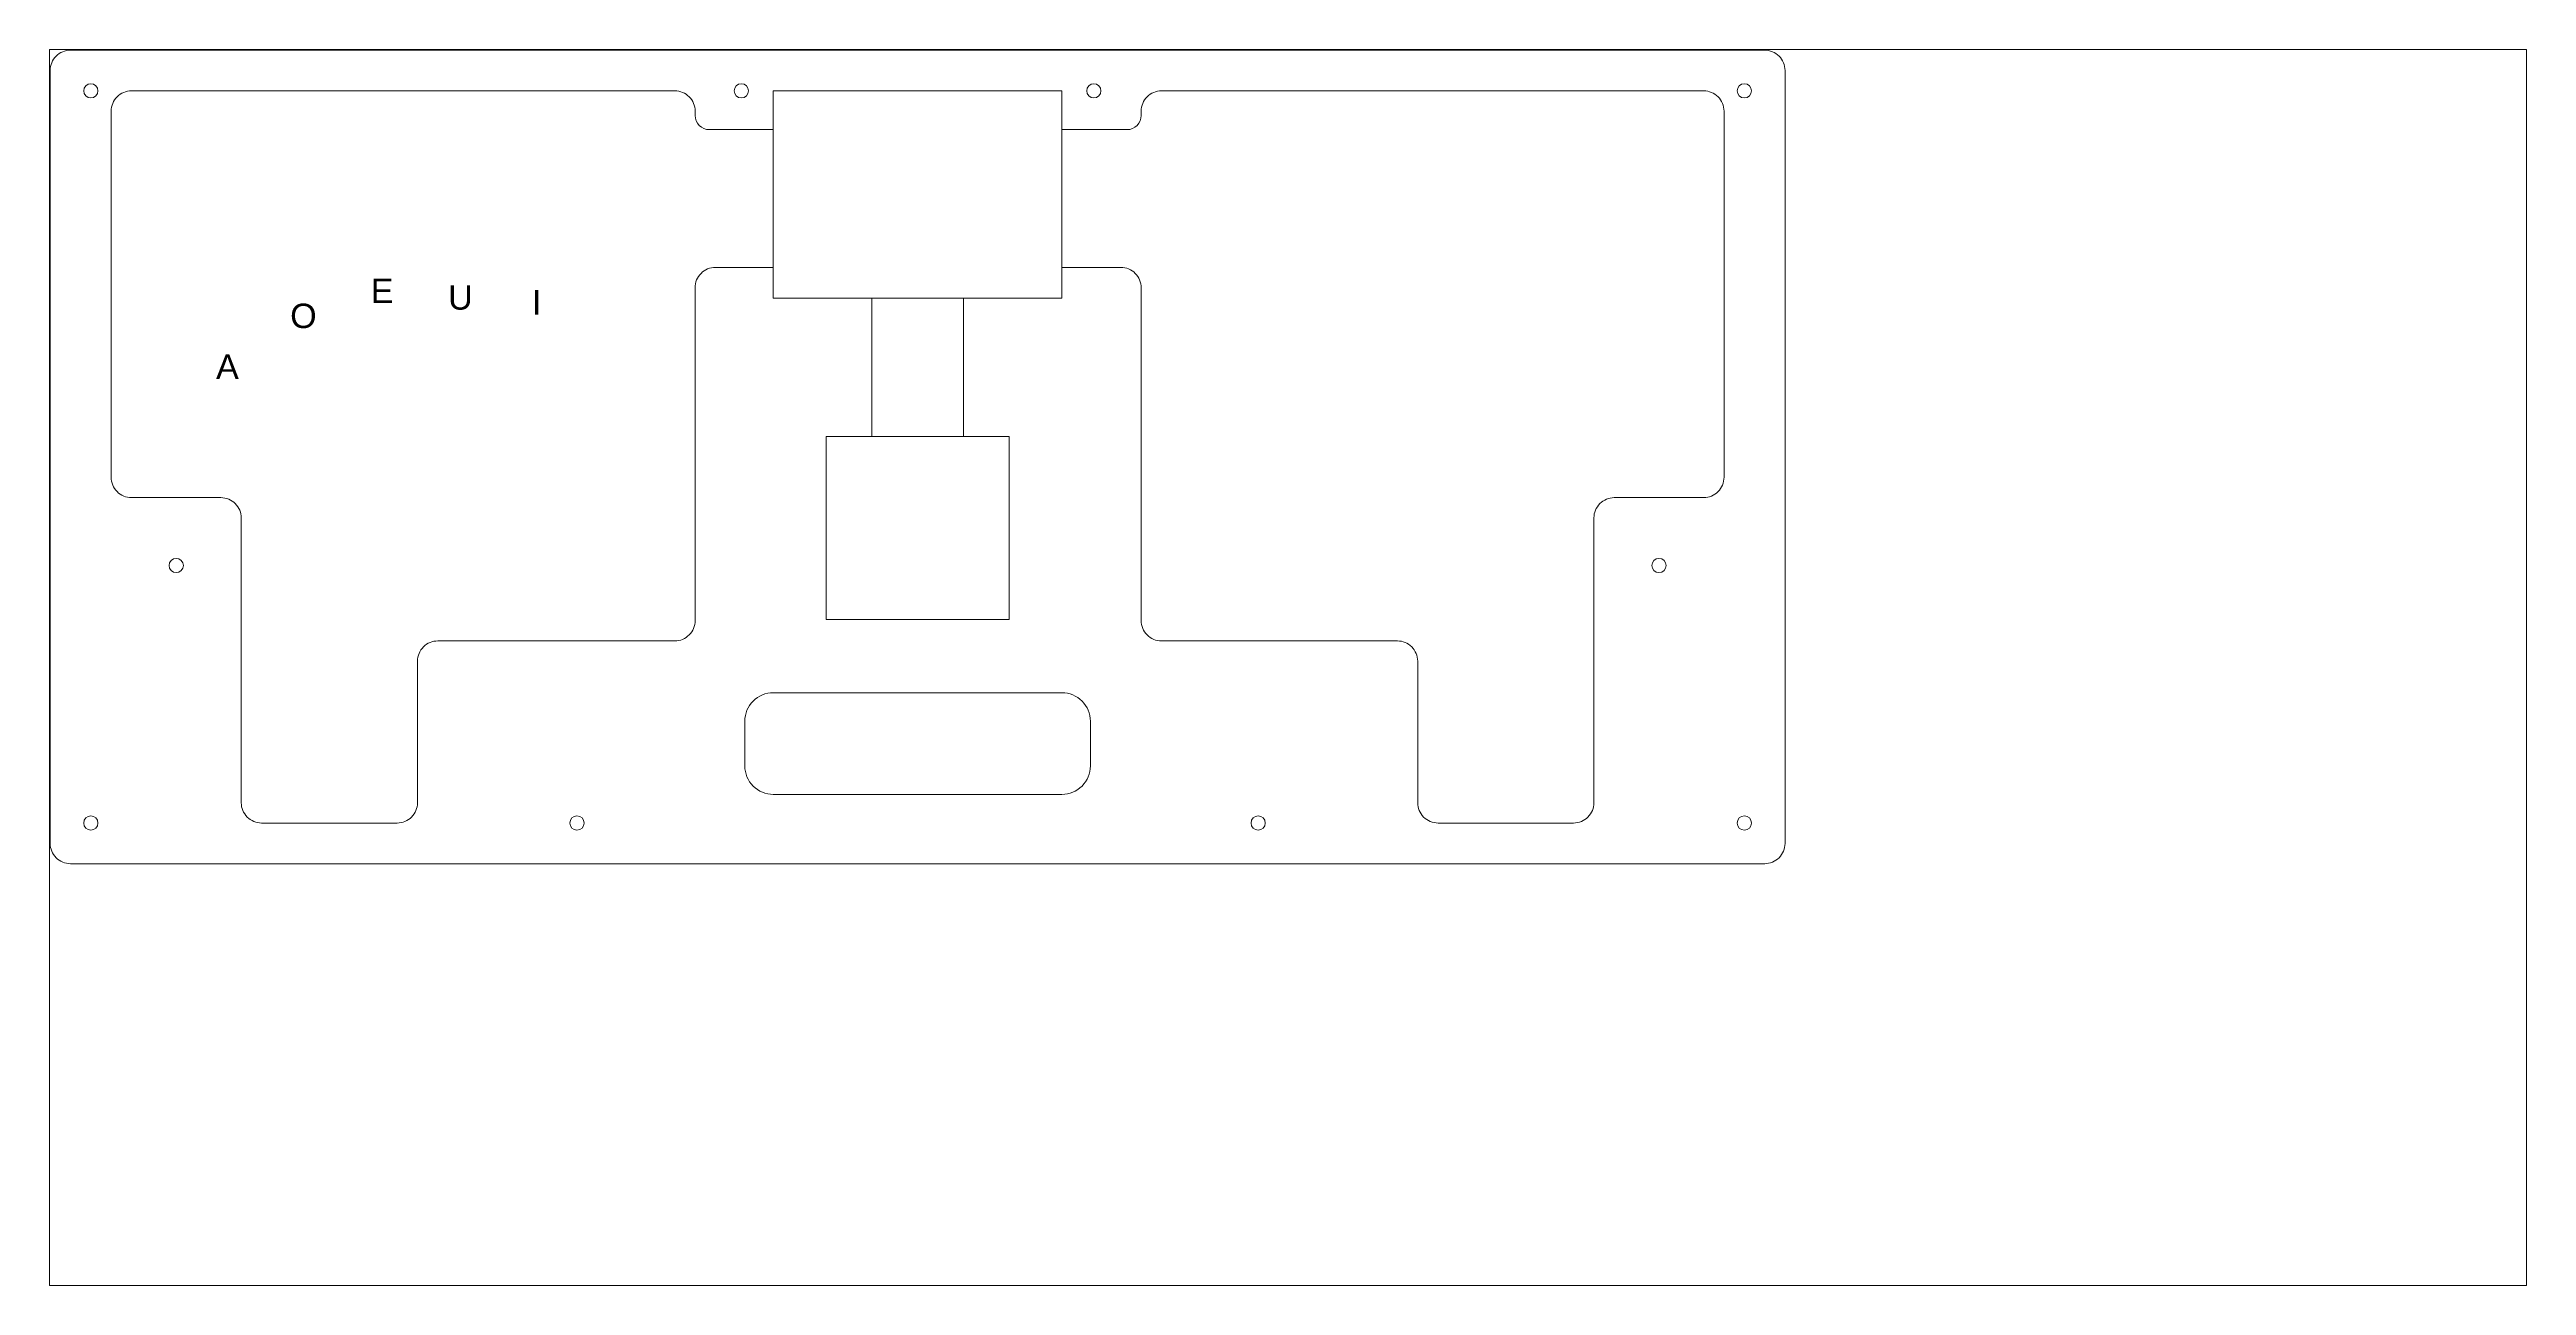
# Paper-space layout 'Spacer' of a CAD drawing. Header units: millimetres. Extents: x 0 to 609, y 1 to 305.
# The model-space entities are those that its viewports show. They can reach past a viewport. Long polylines and large blocks are cut down to what shows.
import ezdxf

# ---------------------------------------------------------------- set-up
doc = ezdxf.new("R2010")
doc.units = ezdxf.units.MM
doc.linetypes.add('ACAD_ISO02W100', pattern=[15, 12, -3])
doc.layers.get('0').update_dxf_attribs({"lineweight": 0})
for name, color, linetype, lineweight in [('Bolt Holes', 7, 'Continuous', 0), ('Case', 7, 'Continuous', 0), ('Cuts', 7, 'Continuous', 0), ('Electronics Pockets', 7, 'Continuous', 0), ('Handle', 7, 'Continuous', 0), ('Inner border', 7, 'Continuous', 0), ('PCB Pocket', 7, 'Continuous', 0)]:
    doc.layers.add(name, color=color, linetype=linetype, lineweight=lineweight)
for name, color, linetype in [('Boxes', 3, 'Continuous'), ('Keycaps', 5, 'Continuous'), ('Templates', 7, 'Continuous')]:
    doc.layers.add(name, color=color, linetype=linetype)
for name, color, linetype, plot in [('Hidden', 6, 'ACAD_ISO02W100', False), ('Key Labels', 6, 'ACAD_ISO02W100', False), ('Viewports', 7, 'Continuous', False)]:
    doc.layers.add(name, color=color, linetype=linetype, plot=plot)
doc.styles.get("Standard").update_dxf_attribs({"font": 'Arial.ttf'})

# ---------------------------------------------------------------- blocks, each defined once
blk = doc.blocks.new('Cherry Hole Inset')
at = {"layer": 'Cuts'}
blk.add_lwpolyline([(1.1114, 0.3), (1.1114, 1.2787), (0.3, 1.2787), (0.3, 4.1726), (1.1114, 4.1726), (1.1114, 9.7726), (0.3, 9.7726), (0.3, 12.6665), (1.1114, 12.6665), (1.1114, 13.6452), (14.4565, 13.6452), (14.4565, 12.6665), (15.2679, 12.6665), (15.2679, 9.7726), (14.4565, 9.7726), (14.4565, 4.1726), (15.2679, 4.1726), (15.2679, 1.2787), (14.4565, 1.2787), (14.4565, 0.3)], close=True, dxfattribs=at)
at = {"layer": 'Hidden'}
blk.add_lwpolyline([(0.8114, 0), (0.8114, 0.9787), (0, 0.9787), (0, 4.4726), (0.8114, 4.4726), (0.8114, 9.4726), (0, 9.4726), (0, 12.9665), (0.8114, 12.9665), (0.8114, 13.9452), (14.7565, 13.9452), (14.7565, 12.9665), (15.5679, 12.9665), (15.5679, 9.4726), (14.7565, 9.4726), (14.7565, 4.4726), (15.5679, 4.4726), (15.5679, 0.9787), (14.7565, 0.9787), (14.7565, 0)], close=True, dxfattribs=at)
blk = doc.blocks.new('Cherry Cutout 1')
at = {"layer": 'Boxes'}
blk.add_lwpolyline([(0, 0), (19.05, 0), (19.05, 19.05), (0, 19.05)], close=True, dxfattribs=at)
at = {"layer": 'Keycaps'}
for points, knots in [([(1.97, 0.33), (1.97, 0.33), (17.08, 0.33), (17.08, 0.33), (17.08, 0.33), (17.98, 0.33), (18.73, 1.07), (18.73, 1.97), (18.73, 1.97), (18.73, 1.97), (18.73, 17.08), (18.73, 17.08), (18.73, 17.08), (18.73, 17.98), (17.98, 18.73), (17.08, 18.73), (17.08, 18.73), (17.08, 18.73), (1.97, 18.73), (1.97, 18.73), (1.97, 18.73), (1.07, 18.73), (0.33, 17.98), (0.33, 17.08), (0.33, 17.08), (0.33, 17.08), (0.33, 1.97), (0.33, 1.97), (0.33, 1.97), (0.33, 1.07), (1.07, 0.33), (1.97, 0.33)], [0, 0, 0, 0, 0.111111, 0.111111, 0.111111, 0.111111, 0.222222, 0.222222, 0.222222, 0.222222, 0.333333, 0.333333, 0.333333, 0.333333, 0.444444, 0.444444, 0.444444, 0.444444, 0.555556, 0.555556, 0.555556, 0.555556, 0.666667, 0.666667, 0.666667, 0.666667, 0.777778, 0.777778, 0.777778, 0.777778, 1, 1, 1, 1]), ([(9.53, 15.87), (11.32, 15.87), (13.04, 15.75), (14.64, 15.53), (14.64, 15.53), (14.64, 15.53), (14.64, 15.53), (14.64, 15.53), (14.64, 15.53), (15.12, 15.45), (15.41, 15.22), (15.5, 14.82), (15.5, 14.82), (15.74, 13.16), (15.88, 11.38), (15.88, 9.52), (15.88, 9.52), (15.88, 7.67), (15.75, 5.88), (15.5, 4.23), (15.5, 4.23), (15.42, 3.83), (15.13, 3.59), (14.64, 3.52), (14.64, 3.52), (13.04, 3.3), (11.32, 3.17), (9.53, 3.17), (9.53, 3.17), (7.74, 3.18), (6.02, 3.3), (4.41, 3.52), (4.41, 3.52), (4.41, 3.52), (4.41, 3.52), (4.41, 3.52), (4.41, 3.52), (3.94, 3.6), (3.65, 3.82), (3.56, 4.2), (3.56, 4.2), (3.31, 5.86), (3.18, 7.66), (3.18, 9.53), (3.18, 9.53), (3.18, 11.4), (3.31, 13.19), (3.55, 14.86), (3.55, 14.86), (3.65, 15.22), (3.92, 15.44), (4.35, 15.52), (4.35, 15.52), (5.97, 15.75), (7.71, 15.87), (9.53, 15.87)], [0, 0, 0, 0, 0.066667, 0.066667, 0.066667, 0.066667, 0.133333, 0.133333, 0.133333, 0.133333, 0.2, 0.2, 0.2, 0.2, 0.266667, 0.266667, 0.266667, 0.266667, 0.333333, 0.333333, 0.333333, 0.333333, 0.4, 0.4, 0.4, 0.4, 0.466667, 0.466667, 0.466667, 0.466667, 0.533333, 0.533333, 0.533333, 0.533333, 0.6, 0.6, 0.6, 0.6, 0.666667, 0.666667, 0.666667, 0.666667, 0.733333, 0.733333, 0.733333, 0.733333, 0.8, 0.8, 0.8, 0.8, 0.866667, 0.866667, 0.866667, 0.866667, 1, 1, 1, 1])]:
    blk.add_open_spline(points, degree=3, knots=knots, dxfattribs=at)
blk.add_blockref('Cherry Hole Inset', (1.74, 2.55))
blk = doc.blocks.new('Cherry Cutout 1.25 Vert')
at = {"layer": 'Boxes'}
blk.add_lwpolyline([(0, 23.81), (0, 0), (19.05, 0), (19.05, 23.81)], close=True, dxfattribs=at)
at = {"layer": 'Keycaps'}
for points, knots in [([(0.33, 21.84), (0.33, 21.84), (0.33, 2.13), (0.33, 2.13), (0.33, 2.13), (0.33, 1.23), (1.07, 0.49), (1.97, 0.49), (1.97, 0.49), (1.97, 0.49), (17.08, 0.49), (17.08, 0.49), (17.08, 0.49), (17.98, 0.49), (18.73, 1.23), (18.73, 2.13), (18.73, 2.13), (18.73, 2.13), (18.73, 21.84), (18.73, 21.84), (18.73, 21.84), (18.73, 22.75), (17.98, 23.49), (17.08, 23.49), (17.08, 23.49), (17.08, 23.49), (1.97, 23.49), (1.97, 23.49), (1.97, 23.49), (1.07, 23.49), (0.33, 22.75), (0.33, 21.84)], [0, 0, 0, 0, 0.111111, 0.111111, 0.111111, 0.111111, 0.222222, 0.222222, 0.222222, 0.222222, 0.333333, 0.333333, 0.333333, 0.333333, 0.444444, 0.444444, 0.444444, 0.444444, 0.555556, 0.555556, 0.555556, 0.555556, 0.666667, 0.666667, 0.666667, 0.666667, 0.777778, 0.777778, 0.777778, 0.777778, 1, 1, 1, 1]), ([(15.87, 11.99), (15.87, 10.15), (15.75, 6.23), (15.53, 4.6), (15.53, 4.6), (15.53, 4.6), (15.53, 4.6), (15.53, 4.6), (15.53, 4.6), (15.45, 4.1), (15.22, 3.81), (14.82, 3.72), (14.82, 3.72), (13.16, 3.47), (11.38, 3.34), (9.52, 3.34), (9.52, 3.34), (7.67, 3.34), (5.88, 3.47), (4.23, 3.72), (4.23, 3.72), (3.83, 3.81), (3.6, 4.1), (3.52, 4.6), (3.52, 4.6), (3.3, 6.23), (3.17, 10.16), (3.17, 11.99), (3.17, 11.99), (3.17, 13.81), (3.3, 17.74), (3.52, 19.38), (3.52, 19.38), (3.52, 19.38), (3.52, 19.38), (3.52, 19.38), (3.52, 19.38), (3.6, 19.86), (3.82, 20.15), (4.2, 20.25), (4.2, 20.25), (5.86, 20.5), (7.66, 20.64), (9.53, 20.64), (9.53, 20.64), (11.4, 20.64), (13.19, 20.5), (14.86, 20.25), (14.86, 20.25), (15.22, 20.16), (15.44, 19.88), (15.52, 19.44), (15.52, 19.44), (15.75, 17.79), (15.87, 13.83), (15.87, 11.99)], [0, 0, 0, 0, 0.066667, 0.066667, 0.066667, 0.066667, 0.133333, 0.133333, 0.133333, 0.133333, 0.2, 0.2, 0.2, 0.2, 0.266667, 0.266667, 0.266667, 0.266667, 0.333333, 0.333333, 0.333333, 0.333333, 0.4, 0.4, 0.4, 0.4, 0.466667, 0.466667, 0.466667, 0.466667, 0.533333, 0.533333, 0.533333, 0.533333, 0.6, 0.6, 0.6, 0.6, 0.666667, 0.666667, 0.666667, 0.666667, 0.733333, 0.733333, 0.733333, 0.733333, 0.8, 0.8, 0.8, 0.8, 0.866667, 0.866667, 0.866667, 0.866667, 1, 1, 1, 1])]:
    blk.add_open_spline(points, degree=3, knots=knots, dxfattribs=at)
at = {"rotation": 90}
blk.add_blockref('Cherry Hole Inset', (16.5, 4.12), dxfattribs=at)
blk = doc.blocks.new('Cherry Cutout 2.25')
at = {"layer": 'Boxes'}
blk.add_lwpolyline([(0, 0), (42.86, 0), (42.86, 19.05), (0, 19.05)], close=True, dxfattribs=at)
at = {"layer": 'Cuts'}
for points in [[(7.84, 1.28), (11.14, 1.28), (11.14, 15.95), (7.84, 15.95)], [(31.72, 1.28), (35.02, 1.28), (35.02, 15.95), (31.72, 15.95)]]:
    blk.add_lwpolyline(points, close=True, dxfattribs=at)
at = {"layer": 'Keycaps'}
for points, knots in [([(1.97, 0.32), (1.97, 0.32), (40.08, 0.32), (40.08, 0.32), (40.08, 0.32), (40.98, 0.32), (41.72, 1.07), (41.72, 1.97), (41.72, 1.97), (41.72, 1.97), (41.72, 17.08), (41.72, 17.08), (41.72, 17.08), (41.72, 17.98), (40.98, 18.72), (40.08, 18.72), (40.08, 18.72), (40.08, 18.72), (1.97, 18.72), (1.97, 18.72), (1.97, 18.72), (1.07, 18.72), (0.32, 17.98), (0.32, 17.08), (0.32, 17.08), (0.32, 17.08), (0.32, 1.97), (0.32, 1.97), (0.32, 1.97), (0.32, 1.07), (1.07, 0.32), (1.97, 0.32)], [0, 0, 0, 0, 0.111111, 0.111111, 0.111111, 0.111111, 0.222222, 0.222222, 0.222222, 0.222222, 0.333333, 0.333333, 0.333333, 0.333333, 0.444444, 0.444444, 0.444444, 0.444444, 0.555556, 0.555556, 0.555556, 0.555556, 0.666667, 0.666667, 0.666667, 0.666667, 0.777778, 0.777778, 0.777778, 0.777778, 1, 1, 1, 1]), ([(21.02, 15.87), (22.91, 15.87), (35.89, 15.75), (37.58, 15.53), (37.58, 15.53), (37.58, 15.53), (37.58, 15.53), (37.58, 15.53), (37.58, 15.53), (38.09, 15.45), (38.39, 15.22), (38.48, 14.82), (38.48, 14.82), (38.74, 13.16), (38.87, 11.38), (38.87, 9.52), (38.87, 9.52), (38.88, 7.67), (38.74, 5.88), (38.48, 4.23), (38.48, 4.23), (38.39, 3.83), (38.09, 3.59), (37.58, 3.52), (37.58, 3.52), (35.9, 3.3), (22.91, 3.17), (21.03, 3.17), (21.03, 3.17), (19.15, 3.17), (6.15, 3.3), (4.47, 3.52), (4.47, 3.52), (4.47, 3.52), (4.47, 3.52), (4.47, 3.52), (4.47, 3.52), (3.98, 3.6), (3.67, 3.82), (3.57, 4.2), (3.57, 4.2), (3.32, 5.86), (3.18, 7.66), (3.18, 9.53), (3.18, 9.53), (3.17, 11.4), (3.31, 13.19), (3.57, 14.86), (3.57, 14.86), (3.67, 15.22), (3.95, 15.44), (4.41, 15.52), (4.41, 15.52), (6.11, 15.75), (19.14, 15.87), (21.02, 15.87)], [0, 0, 0, 0, 0.066667, 0.066667, 0.066667, 0.066667, 0.133333, 0.133333, 0.133333, 0.133333, 0.2, 0.2, 0.2, 0.2, 0.266667, 0.266667, 0.266667, 0.266667, 0.333333, 0.333333, 0.333333, 0.333333, 0.4, 0.4, 0.4, 0.4, 0.466667, 0.466667, 0.466667, 0.466667, 0.533333, 0.533333, 0.533333, 0.533333, 0.6, 0.6, 0.6, 0.6, 0.666667, 0.666667, 0.666667, 0.666667, 0.733333, 0.733333, 0.733333, 0.733333, 0.8, 0.8, 0.8, 0.8, 0.866667, 0.866667, 0.866667, 0.866667, 1, 1, 1, 1])]:
    blk.add_open_spline(points, degree=3, knots=knots, dxfattribs=at)
blk.add_blockref('Cherry Hole Inset', (13.63, 2.54))
at = {"layer": 'Hidden'}
for s, p in [('0.2 up', (31.76, 16.54)), ('0.5 down', (32.42, 0.4))]:
    blk.add_text(s, height=0.5, dxfattribs=at).set_placement(p)
blk = doc.blocks.new('Cherry Cutout 2x')
at = {"layer": 'Boxes'}
blk.add_lwpolyline([(0, 0), (38.1, 0), (38.1, 19.05), (0, 19.05)], close=True, dxfattribs=at)
at = {"layer": 'Cuts'}
for points in [[(5.46, 1.28), (8.76, 1.28), (8.76, 15.95), (5.46, 15.95)], [(29.34, 1.28), (32.64, 1.28), (32.64, 15.95), (29.34, 15.95)]]:
    blk.add_lwpolyline(points, close=True, dxfattribs=at)
at = {"layer": 'Keycaps'}
for points, knots in [([(1.97, 0.32), (1.97, 0.32), (35.48, 0.32), (35.48, 0.32), (35.48, 0.32), (36.38, 0.32), (37.12, 1.07), (37.12, 1.97), (37.12, 1.97), (37.12, 1.97), (37.12, 17.08), (37.12, 17.08), (37.12, 17.08), (37.12, 17.98), (36.38, 18.72), (35.48, 18.72), (35.48, 18.72), (35.48, 18.72), (1.97, 18.72), (1.97, 18.72), (1.97, 18.72), (1.07, 18.72), (0.32, 17.98), (0.32, 17.08), (0.32, 17.08), (0.32, 17.08), (0.32, 1.97), (0.32, 1.97), (0.32, 1.97), (0.32, 1.07), (1.07, 0.32), (1.97, 0.32)], [0, 0, 0, 0, 0.111111, 0.111111, 0.111111, 0.111111, 0.222222, 0.222222, 0.222222, 0.222222, 0.333333, 0.333333, 0.333333, 0.333333, 0.444444, 0.444444, 0.444444, 0.444444, 0.555556, 0.555556, 0.555556, 0.555556, 0.666667, 0.666667, 0.666667, 0.666667, 0.777778, 0.777778, 0.777778, 0.777778, 1, 1, 1, 1]), ([(18.72, 15.87), (20.61, 15.87), (31.31, 15.75), (32.98, 15.53), (32.98, 15.53), (32.98, 15.53), (32.98, 15.53), (32.98, 15.53), (32.98, 15.53), (33.49, 15.45), (33.79, 15.22), (33.88, 14.82), (33.88, 14.82), (34.14, 13.16), (34.27, 11.38), (34.27, 9.52), (34.27, 9.52), (34.28, 7.67), (34.14, 5.88), (33.89, 4.23), (33.89, 4.23), (33.8, 3.83), (33.49, 3.59), (32.99, 3.52), (32.99, 3.52), (31.31, 3.3), (20.6, 3.17), (18.73, 3.17), (18.73, 3.17), (16.86, 3.17), (6.14, 3.3), (4.47, 3.52), (4.47, 3.52), (4.47, 3.52), (4.47, 3.52), (4.47, 3.52), (4.47, 3.52), (3.97, 3.6), (3.67, 3.82), (3.57, 4.2), (3.57, 4.2), (3.32, 5.86), (3.18, 7.66), (3.18, 9.53), (3.18, 9.53), (3.17, 11.4), (3.31, 13.19), (3.57, 14.86), (3.57, 14.86), (3.67, 15.22), (3.95, 15.44), (4.4, 15.52), (4.4, 15.52), (6.1, 15.75), (16.84, 15.87), (18.72, 15.87)], [0, 0, 0, 0, 0.066667, 0.066667, 0.066667, 0.066667, 0.133333, 0.133333, 0.133333, 0.133333, 0.2, 0.2, 0.2, 0.2, 0.266667, 0.266667, 0.266667, 0.266667, 0.333333, 0.333333, 0.333333, 0.333333, 0.4, 0.4, 0.4, 0.4, 0.466667, 0.466667, 0.466667, 0.466667, 0.533333, 0.533333, 0.533333, 0.533333, 0.6, 0.6, 0.6, 0.6, 0.666667, 0.666667, 0.666667, 0.666667, 0.733333, 0.733333, 0.733333, 0.733333, 0.8, 0.8, 0.8, 0.8, 0.866667, 0.866667, 0.866667, 0.866667, 1, 1, 1, 1])]:
    blk.add_open_spline(points, degree=3, knots=knots, dxfattribs=at)
blk.add_blockref('Cherry Hole Inset', (11.25, 2.54))
at = {"layer": 'Hidden'}
for s, p in [('0.2 up', (29.38, 16.43)), ('0.5 down', (30.04, 0.29))]:
    blk.add_text(s, height=0.5, dxfattribs=at).set_placement(p)
blk = doc.blocks.new('Half Key Pad')
for name, p in [('Cherry Cutout 1', (0, 159.5)), ('Cherry Cutout 1', (19.05, 159.5)), ('Cherry Cutout 1', (57.15, 159.5)), ('Cherry Cutout 1', (38.1, 153.81)), ('Cherry Cutout 1', (76.2, 157.42)), ('Cherry Cutout 1', (95.25, 156.35)), ('Cherry Cutout 1', (114.3, 156.35)), ('Cherry Cutout 1', (0, 140.45)), ('Cherry Cutout 1', (19.05, 140.45)), ('Cherry Cutout 1', (57.15, 140.45)), ('Cherry Cutout 1', (38.1, 134.76)), ('Cherry Cutout 1', (76.2, 138.37)), ('Cherry Cutout 1', (95.25, 137.3)), ('Cherry Cutout 1', (114.3, 137.3)), ('Cherry Cutout 1', (0, 121.4)), ('Cherry Cutout 1', (19.05, 121.4)), ('Cherry Cutout 1', (57.15, 121.4)), ('Cherry Cutout 1', (38.1, 115.71)), ('Cherry Cutout 1', (76.2, 119.32)), ('Cherry Cutout 1', (95.25, 118.25)), ('Cherry Cutout 1', (0, 102.35)), ('Cherry Cutout 1', (19.05, 102.35)), ('Cherry Cutout 1', (57.15, 102.35)), ('Cherry Cutout 1', (76.2, 100.27)), ('Cherry Cutout 1', (95.25, 99.2)), ('Cherry Cutout 1', (38.1, 96.66)), ('Cherry Cutout 1', (0, 83.3)), ('Cherry Cutout 1', (19.05, 83.3)), ('Cherry Cutout 1', (57.15, 83.3)), ('Cherry Cutout 1', (38.1, 77.61)), ('Cherry Cutout 1.25 Vert', (76.2, 70.61)), ('Cherry Cutout 1.25 Vert', (95.25, 70.61)), ('Cherry Cutout 1.25 Vert', (114.3, 63.5)), ('Cherry Cutout 1', (76.2, 51.56)), ('Cherry Cutout 1', (95.25, 51.56)), ('Cherry Cutout 1', (114.3, 44.45))]:
    blk.add_blockref(name, p)
at = {"layer": 'Templates', "rotation": 90}
blk.add_blockref('Cherry Cutout 2x', (133.35, 99.2), dxfattribs=at)
at = {"layer": 'Templates'}
blk.add_blockref('Cherry Cutout 2.25', (32.48, -0.32), dxfattribs=at)

msp = doc.modelspace()

# ---------------------------------------------------------------- linework, layer by layer
at = {"layer": 'Bolt Holes'}
for centre in [(10, 190), (170, 190), (256.7, 190), (416.7, 190), (31, 73.3), (395.7, 73.3), (10, 10), (129.576, 10), (297.124, 10), (416.7, 10)]:
    msp.add_circle(centre, 1.75, dxfattribs=at)
at = {"layer": 'Case'}
msp.add_lwpolyline([(5, 0), (421.7, 0, 0.4142136), (426.7, 5), (426.7, 195, 0.4142136), (421.7, 200), (5, 200, 0.4142136), (0, 195), (0, 5, 0.4142136)], format="xyb", close=True, dxfattribs=at)
at = {"layer": 'Electronics Pockets'}
for points in [[(202.1, 105.06), (224.6, 105.06), (224.6, 139.001), (202.1, 139.001)], [(190.85, 60.06), (235.85, 60.06), (235.85, 105.06), (190.85, 105.06)]]:
    msp.add_lwpolyline(points, close=True, dxfattribs=at)
at = {"layer": 'Handle'}
msp.add_lwpolyline([(177.85, 17.04), (248.85, 17.04, 0.4142136), (255.85, 24.04), (255.85, 35.04, 0.4142136), (248.85, 42.04), (177.85, 42.04, 0.4142136), (170.85, 35.04), (170.85, 24.04, 0.4142136)], format="xyb", close=True, dxfattribs=at)
at = {"layer": 'Inner border'}
for points in [[(177.85, 146.602), (163.626, 146.602, 0.4142136), (158.626, 141.602), (158.626, 59.773, -0.4142136), (153.626, 54.773), (95.341, 54.773, 0.4142136), (90.341, 49.773), (90.341, 15, -0.4142136), (85.341, 10), (52, 10, -0.4142136), (47, 15), (47, 85, 0.4142136), (42, 90), (20, 90, -0.4142136), (15, 95), (15, 185, -0.4142136), (20, 190), (153.626, 190, -0.4142136), (158.626, 185), (158.626, 183.963, 0.4142136), (162.126, 180.463), (177.85, 180.463)], [(248.85, 146.602), (263.35, 146.602, -0.4142136), (268.35, 141.602), (268.35, 59.773, 0.4142136), (273.35, 54.773), (331.359, 54.773, -0.4142136), (336.359, 49.773), (336.359, 15, 0.4142136), (341.359, 10), (374.7, 10, 0.4142136), (379.7, 15), (379.7, 85, -0.4142136), (384.7, 90), (406.7, 90, 0.4142136), (411.7, 95), (411.7, 185, 0.4142136), (406.7, 190), (273.35, 190, 0.4142136), (268.35, 185), (268.35, 183.963, -0.4142136), (264.85, 180.463), (248.85, 180.463)]]:
    msp.add_lwpolyline(points, format="xyb", dxfattribs=at)
at = {"layer": 'PCB Pocket'}
msp.add_lwpolyline([(177.85, 139.001), (248.85, 139.001), (248.85, 190.001), (177.85, 190.001)], close=True, dxfattribs=at)

# ---------------------------------------------------------------- block references
msp.add_blockref('Half Key Pad', (15, 10.325))
at = {"extrusion": (0, 0, -1), "zscale": -1}
msp.add_blockref('Half Key Pad', (-411.7, 10.325), dxfattribs=at)

# ---------------------------------------------------------------- texts
at = {"layer": 'Key Labels'}
for s, p in [('E', (78.85, 137.805)), ('U', (97.872, 136.21)), ('I', (118.491, 135.013)), ('O', (59.029, 131.688)), ('A', (40.805, 119.188))]:
    msp.add_text(s, height=6, dxfattribs=at).set_placement(p)

psp = doc.layouts.new('Spacer')

# ---------------------------------------------------------------- viewports
at = {"layer": 'Viewports', "view_target_point": (302.833, 49.683)}
vp = psp.add_viewport(center=(304.67, 152.83), size=(609.23, 303.8337), view_center_point=(1.627, -1.447), view_height=303.83368, dxfattribs=at)
vp.frozen_layers = ['Boxes', 'Cuts', 'Hidden', 'Keycaps']

doc.saveas('drawing.dxf')
